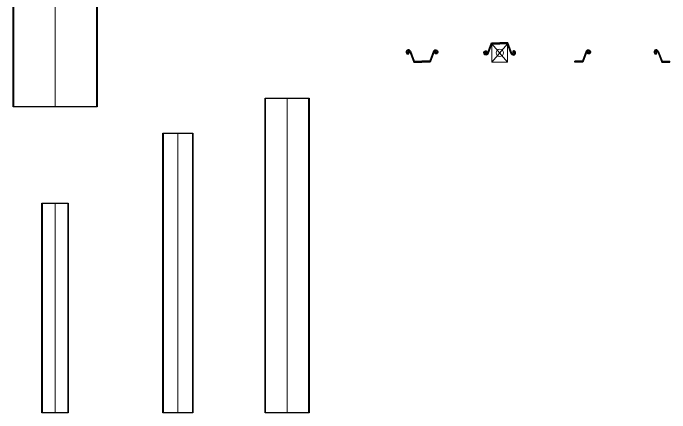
# Model space of a CAD drawing. Header units: millimetres. Extents: x 0 to 76984, y 0 to 13707.
# Drawn here: x 29731 to 39118, y 0 to 5717 of the extents above; entities that cross this region are included whole.
import ezdxf

# ---------------------------------------------------------------- set-up
doc = ezdxf.new("R2010")
doc.units = ezdxf.units.MM
doc.linetypes.add('CENTER', pattern=[2, 1.25, -0.25, 0.25, -0.25])
doc.linetypes.add('DASHED', pattern=[0.75, 0.5, -0.25])
for name, color, linetype, lineweight in [('1粗实线', 1, 'Continuous', 30), ('3中心线', 6, 'CENTER', 18), ('4虚线', 2, 'DASHED', 18), ('5文本', 4, 'Continuous', 18), ('粗实线', 1, 'Continuous', 30)]:
    doc.layers.add(name, color=color, linetype=linetype, lineweight=lineweight)

# ---------------------------------------------------------------- blocks, each defined once
blk = doc.blocks.new('*U114')
at = {"layer": '1粗实线'}
blk.add_lwpolyline([(600, 0), (600, -9023.9), (-600, -9023.9), (-600, 0), (600, 0)], dxfattribs=at)
at = {"layer": '3中心线'}
blk.add_line((0, 0), (0, -9023.9), dxfattribs=at)
at = {"layer": '4虚线'}
blk.add_lwpolyline([(590, 0), (590, -9023.9), (-590, -9023.9), (-590, 0), (590, 0)], dxfattribs=at)
blk = doc.blocks.new('φ630钢管桩block')
at = {"layer": '1粗实线'}
blk.add_lwpolyline([(315, 0), (315, -4500), (-315, -4500), (-315, 0), (315, 0)], dxfattribs=at)
at = {"layer": '3中心线'}
blk.add_line((0, 0), (0, -4500), dxfattribs=at)
at = {"layer": '4虚线'}
blk.add_lwpolyline([(307, 0), (307, -4500), (-307, -4500), (-307, 0), (307, 0)], dxfattribs=at)
blk = doc.blocks.new('*U335')
at = {"layer": '1粗实线'}
blk.add_lwpolyline([(213, 0), (213, -4000), (-213, -4000), (-213, 0), (213, 0)], dxfattribs=at)
at = {"layer": '3中心线'}
blk.add_line((0, 0), (0, -4000), dxfattribs=at)
at = {"layer": '4虚线'}
blk.add_lwpolyline([(207, 0), (207, -4000), (-207, -4000), (-207, 0), (207, 0)], dxfattribs=at)
blk = doc.blocks.new('φ377钢管桩block')
at = {"layer": '1粗实线'}
blk.add_lwpolyline([(188.5, 0), (188.5, -3000), (-188.5, -3000), (-188.5, 0), (188.5, 0)], dxfattribs=at)
at = {"layer": '3中心线'}
blk.add_line((0, 0), (0, -3000), dxfattribs=at)
at = {"layer": '4虚线'}
blk.add_lwpolyline([(182.5, 0), (182.5, -3000), (-182.5, -3000), (-182.5, 0), (182.5, 0)], dxfattribs=at)
blk = doc.blocks.new('拉森Ⅲ钢板桩平面图块1')
at = {"layer": '粗实线'}
for p, q in [((-172.8, 15.1), (-116.2, -138)), ((-165.4, 19.7), (-112, -125)), ((165.4, 19.7), (112, -125)), ((172.8, 15.1), (116.2, -138)), ((-116.2, -138), (0, -138)), ((-112, -125), (0, -125)), ((112, -125), (0, -125)), ((116.2, -138), (0, -138))]:
    blk.add_line(p, q, dxfattribs=at)
for points, knots in [([(-165.4, 19.7), (-171.4, 26), (-183.9, 39.3), (-214.4, 36.9), (-227.6, 13), (-225.7, -12.5), (-206.6, -23.6), (-186.7, -20.7), (-185.3, -9.5), (-184.7, -4.1)], [0, 0, 0, 0, 2.242622, 4.721771, 6.72657, 8.989692, 10.710969, 12.12932, 13.433976, 13.433976, 13.433976, 13.433976]), ([(-172.8, 15.1), (-173.3, 15.6), (-173.7, 16.1), (-175.9, 18.3), (-177.5, 20), (-180.7, 22.8), (-182.3, 24.1), (-184.6, 25.6), (-185.4, 26), (-186.9, 26.7), (-187.6, 27), (-189, 27.5), (-189.7, 27.8), (-192.1, 28.4), (-193.9, 28.6), (-197.5, 28.7), (-199.3, 28.6), (-202.7, 27.9), (-204.3, 27.4), (-206.4, 26.4), (-207, 26.1), (-208, 25.5), (-208.4, 25.2), (-209.2, 24.7), (-209.6, 24.3), (-210.7, 23.3), (-211.4, 22.5), (-212.7, 20.8), (-213.3, 19.9), (-214.8, 17.2), (-215.5, 15.3), (-216.5, 12.1), (-216.8, 10.7), (-217.3, 8), (-217.4, 6.7), (-217.5, 3.6), (-217.4, 1.8), (-217, -1.4), (-216.6, -2.9), (-215.8, -4.8), (-215.5, -5.4), (-215, -6.3), (-214.7, -6.7), (-213.8, -8), (-213, -8.8), (-211.2, -10.4), (-210.1, -11), (-207.8, -12.2), (-206.5, -12.7), (-204.4, -13.1), (-203.8, -13.2), (-202, -13.5), (-201, -13.5), (-199, -13.4), (-198.1, -13.3), (-196.8, -12.9), (-196.3, -12.8), (-195.7, -12.5), (-195.4, -12.3), (-195.3, -12.2), (-195.2, -12.2), (-195.2, -12.1), (-195.2, -12.1), (-195.1, -12.1), (-195.1, -12), (-194.9, -11.8), (-194.9, -11.6), (-194.7, -11.2), (-194.6, -10.9), (-194.2, -10), (-194, -9.1), (-193.7, -7.1), (-193.5, -5.9), (-193.3, -4.1), (-193.2, -3.6), (-193.2, -3.1)], [0.150921, 0.150921, 0.150921, 0.150921, 0.330903, 0.330903, 0.986236, 0.986236, 1.64157, 1.64157, 1.962161, 1.962161, 2.245734, 2.245734, 2.529308, 2.529308, 3.134242, 3.134242, 3.739176, 3.739176, 4.34411, 4.34411, 4.616, 4.616, 4.821264, 4.821264, 5.026527, 5.026527, 5.437054, 5.437054, 5.847581, 5.847581, 6.507714, 6.507714, 6.935427, 6.935427, 7.363139, 7.363139, 7.942433, 7.942433, 8.521727, 8.521727, 8.793983, 8.793983, 8.987619, 8.987619, 9.496424, 9.496424, 10.005229, 10.005229, 10.514034, 10.514034, 10.75482, 10.75482, 11.119823, 11.119823, 11.484826, 11.484826, 11.743458, 11.743458, 12.00209, 12.00209, 12.090902, 12.090902, 12.16998, 12.16998, 12.330043, 12.330043, 12.490107, 12.490107, 12.65017, 12.65017, 12.979119, 12.979119, 13.308068, 13.308068, 13.433976, 13.433976, 13.433976, 13.433976]), ([(-184.7, -4.1), (-184.8, -1.6), (-184.8, 3.1), (-189, 8.6), (-194.9, 12.1), (-200.2, 7.5), (-196.4, 4.7), (-193.3, 2.1), (-193.2, -1.2), (-193.2, -3.1)], [0, 0, 0, 0, 0.642602, 1.210021, 1.806545, 2.212154, 2.559164, 2.921575, 3.276797, 3.276797, 3.276797, 3.276797]), ([(165.4, 19.7), (171.4, 26), (183.9, 39.3), (214.4, 36.9), (227.6, 13), (225.7, -12.5), (206.6, -23.6), (186.7, -20.7), (185.3, -9.5), (184.7, -4.1)], [0, 0, 0, 0, 2.242622, 4.721771, 6.72657, 8.989692, 10.710969, 12.12932, 13.433976, 13.433976, 13.433976, 13.433976]), ([(172.8, 15.1), (173.3, 15.6), (173.7, 16.1), (175.9, 18.3), (177.5, 20), (180.7, 22.8), (182.3, 24.1), (184.6, 25.6), (185.4, 26), (186.9, 26.7), (187.6, 27), (189, 27.5), (189.7, 27.8), (192.1, 28.4), (193.9, 28.6), (197.5, 28.7), (199.3, 28.6), (202.7, 27.9), (204.3, 27.4), (206.4, 26.4), (207, 26.1), (208, 25.5), (208.4, 25.2), (209.2, 24.7), (209.6, 24.3), (210.7, 23.3), (211.4, 22.5), (212.7, 20.8), (213.3, 19.9), (214.8, 17.2), (215.5, 15.3), (216.5, 12.1), (216.8, 10.7), (217.3, 8), (217.4, 6.7), (217.5, 3.6), (217.4, 1.8), (217, -1.4), (216.6, -2.9), (215.8, -4.8), (215.5, -5.4), (215, -6.3), (214.7, -6.7), (213.8, -8), (213, -8.8), (211.2, -10.4), (210.1, -11), (207.8, -12.2), (206.5, -12.7), (204.4, -13.1), (203.8, -13.2), (202, -13.5), (201, -13.5), (199, -13.4), (198.1, -13.3), (196.8, -12.9), (196.3, -12.8), (195.7, -12.5), (195.4, -12.3), (195.3, -12.2), (195.2, -12.2), (195.2, -12.1), (195.2, -12.1), (195.1, -12.1), (195.1, -12), (194.9, -11.8), (194.9, -11.6), (194.7, -11.2), (194.6, -10.9), (194.2, -10), (194, -9.1), (193.7, -7.1), (193.5, -5.9), (193.3, -4.1), (193.2, -3.6), (193.2, -3.1)], [0.150921, 0.150921, 0.150921, 0.150921, 0.330903, 0.330903, 0.986236, 0.986236, 1.64157, 1.64157, 1.962161, 1.962161, 2.245734, 2.245734, 2.529308, 2.529308, 3.134242, 3.134242, 3.739176, 3.739176, 4.34411, 4.34411, 4.616, 4.616, 4.821264, 4.821264, 5.026527, 5.026527, 5.437054, 5.437054, 5.847581, 5.847581, 6.507714, 6.507714, 6.935427, 6.935427, 7.363139, 7.363139, 7.942433, 7.942433, 8.521727, 8.521727, 8.793983, 8.793983, 8.987619, 8.987619, 9.496424, 9.496424, 10.005229, 10.005229, 10.514034, 10.514034, 10.75482, 10.75482, 11.119823, 11.119823, 11.484826, 11.484826, 11.743458, 11.743458, 12.00209, 12.00209, 12.090902, 12.090902, 12.16998, 12.16998, 12.330043, 12.330043, 12.490107, 12.490107, 12.65017, 12.65017, 12.979119, 12.979119, 13.308068, 13.308068, 13.433976, 13.433976, 13.433976, 13.433976]), ([(184.7, -4.1), (184.8, -1.6), (184.8, 3.1), (189, 8.6), (194.9, 12.1), (200.2, 7.5), (196.4, 4.7), (193.3, 2.1), (193.2, -1.2), (193.2, -3.1)], [0, 0, 0, 0, 0.642602, 1.210021, 1.806545, 2.212154, 2.559164, 2.921575, 3.276797, 3.276797, 3.276797, 3.276797])]:
    blk.add_open_spline(points, degree=3, knots=knots, dxfattribs=at)
blk = doc.blocks.new('拉森Ⅲ钢板桩平面图块2')
at = {"layer": '5文本'}
for p, q in [((-112, -138), (112, 125)), ((-112, 125), (112, -138))]:
    blk.add_line(p, q, dxfattribs=at)
blk.add_lwpolyline([(-112, -138), (112, -138), (112, 125), (-112, 125)], close=True, dxfattribs=at)
blk.add_circle((0, -6.5), 52.8, dxfattribs=at)
at = {"layer": '粗实线'}
for p, q in [((-172.8, -15.1), (-116.2, 138)), ((-165.4, -19.7), (-112, 125)), ((-116.2, 138), (0, 138)), ((-112, 125), (0, 125)), ((116.2, 138), (0, 138)), ((112, 125), (0, 125)), ((165.4, -19.7), (112, 125)), ((172.8, -15.1), (116.2, 138))]:
    blk.add_line(p, q, dxfattribs=at)
for points, knots in [([(-165.4, -19.7), (-171.4, -26), (-183.9, -39.3), (-214.4, -36.9), (-227.6, -13), (-225.7, 12.5), (-206.6, 23.6), (-186.7, 20.7), (-185.3, 9.5), (-184.7, 4.1)], [0, 0, 0, 0, 2.242622, 4.721771, 6.72657, 8.989692, 10.710969, 12.12932, 13.433976, 13.433976, 13.433976, 13.433976]), ([(-172.8, -15.1), (-173.3, -15.6), (-173.7, -16.1), (-175.9, -18.3), (-177.5, -20), (-180.7, -22.8), (-182.3, -24.1), (-184.6, -25.6), (-185.4, -26), (-186.9, -26.7), (-187.6, -27), (-189, -27.5), (-189.7, -27.8), (-192.1, -28.4), (-193.9, -28.6), (-197.5, -28.7), (-199.3, -28.6), (-202.7, -27.9), (-204.3, -27.4), (-206.4, -26.4), (-207, -26.1), (-208, -25.5), (-208.4, -25.2), (-209.2, -24.7), (-209.6, -24.3), (-210.7, -23.3), (-211.4, -22.5), (-212.7, -20.8), (-213.3, -19.9), (-214.8, -17.2), (-215.5, -15.3), (-216.5, -12.1), (-216.8, -10.7), (-217.3, -8), (-217.4, -6.7), (-217.5, -3.6), (-217.4, -1.8), (-217, 1.4), (-216.6, 2.9), (-215.8, 4.8), (-215.5, 5.4), (-215, 6.3), (-214.7, 6.7), (-213.8, 8), (-213, 8.8), (-211.2, 10.4), (-210.1, 11), (-207.8, 12.2), (-206.5, 12.7), (-204.4, 13.1), (-203.8, 13.2), (-202, 13.5), (-201, 13.5), (-199, 13.4), (-198.1, 13.3), (-196.8, 12.9), (-196.3, 12.8), (-195.7, 12.5), (-195.4, 12.3), (-195.3, 12.2), (-195.2, 12.2), (-195.2, 12.1), (-195.2, 12.1), (-195.1, 12.1), (-195.1, 12), (-194.9, 11.8), (-194.9, 11.6), (-194.7, 11.2), (-194.6, 10.9), (-194.2, 10), (-194, 9.1), (-193.7, 7.1), (-193.5, 5.9), (-193.3, 4.1), (-193.2, 3.6), (-193.2, 3.1)], [0.150921, 0.150921, 0.150921, 0.150921, 0.330903, 0.330903, 0.986236, 0.986236, 1.64157, 1.64157, 1.962161, 1.962161, 2.245734, 2.245734, 2.529308, 2.529308, 3.134242, 3.134242, 3.739176, 3.739176, 4.34411, 4.34411, 4.616, 4.616, 4.821264, 4.821264, 5.026527, 5.026527, 5.437054, 5.437054, 5.847581, 5.847581, 6.507714, 6.507714, 6.935427, 6.935427, 7.363139, 7.363139, 7.942433, 7.942433, 8.521727, 8.521727, 8.793983, 8.793983, 8.987619, 8.987619, 9.496424, 9.496424, 10.005229, 10.005229, 10.514034, 10.514034, 10.75482, 10.75482, 11.119823, 11.119823, 11.484826, 11.484826, 11.743458, 11.743458, 12.00209, 12.00209, 12.090902, 12.090902, 12.16998, 12.16998, 12.330043, 12.330043, 12.490107, 12.490107, 12.65017, 12.65017, 12.979119, 12.979119, 13.308068, 13.308068, 13.433976, 13.433976, 13.433976, 13.433976]), ([(-184.7, 4.1), (-184.8, 1.6), (-184.8, -3.1), (-189, -8.6), (-194.9, -12.1), (-200.2, -7.5), (-196.4, -4.7), (-193.3, -2.1), (-193.2, 1.2), (-193.2, 3.1)], [0, 0, 0, 0, 0.642602, 1.210021, 1.806545, 2.212154, 2.559164, 2.921575, 3.276797, 3.276797, 3.276797, 3.276797]), ([(165.4, -19.7), (171.4, -26), (183.9, -39.3), (214.4, -36.9), (227.6, -13), (225.7, 12.5), (206.6, 23.6), (186.7, 20.7), (185.3, 9.5), (184.7, 4.1)], [0, 0, 0, 0, 2.242622, 4.721771, 6.72657, 8.989692, 10.710969, 12.12932, 13.433976, 13.433976, 13.433976, 13.433976]), ([(172.8, -15.1), (173.3, -15.6), (173.7, -16.1), (175.9, -18.3), (177.5, -20), (180.7, -22.8), (182.3, -24.1), (184.6, -25.6), (185.4, -26), (186.9, -26.7), (187.6, -27), (189, -27.5), (189.7, -27.8), (192.1, -28.4), (193.9, -28.6), (197.5, -28.7), (199.3, -28.6), (202.7, -27.9), (204.3, -27.4), (206.4, -26.4), (207, -26.1), (208, -25.5), (208.4, -25.2), (209.2, -24.7), (209.6, -24.3), (210.7, -23.3), (211.4, -22.5), (212.7, -20.8), (213.3, -19.9), (214.8, -17.2), (215.5, -15.3), (216.5, -12.1), (216.8, -10.7), (217.3, -8), (217.4, -6.7), (217.5, -3.6), (217.4, -1.8), (217, 1.4), (216.6, 2.9), (215.8, 4.8), (215.5, 5.4), (215, 6.3), (214.7, 6.7), (213.8, 8), (213, 8.8), (211.2, 10.4), (210.1, 11), (207.8, 12.2), (206.5, 12.7), (204.4, 13.1), (203.8, 13.2), (202, 13.5), (201, 13.5), (199, 13.4), (198.1, 13.3), (196.8, 12.9), (196.3, 12.8), (195.7, 12.5), (195.4, 12.3), (195.3, 12.2), (195.2, 12.2), (195.2, 12.1), (195.2, 12.1), (195.1, 12.1), (195.1, 12), (194.9, 11.8), (194.9, 11.6), (194.7, 11.2), (194.6, 10.9), (194.2, 10), (194, 9.1), (193.7, 7.1), (193.5, 5.9), (193.3, 4.1), (193.2, 3.6), (193.2, 3.1)], [0.150921, 0.150921, 0.150921, 0.150921, 0.330903, 0.330903, 0.986236, 0.986236, 1.64157, 1.64157, 1.962161, 1.962161, 2.245734, 2.245734, 2.529308, 2.529308, 3.134242, 3.134242, 3.739176, 3.739176, 4.34411, 4.34411, 4.616, 4.616, 4.821264, 4.821264, 5.026527, 5.026527, 5.437054, 5.437054, 5.847581, 5.847581, 6.507714, 6.507714, 6.935427, 6.935427, 7.363139, 7.363139, 7.942433, 7.942433, 8.521727, 8.521727, 8.793983, 8.793983, 8.987619, 8.987619, 9.496424, 9.496424, 10.005229, 10.005229, 10.514034, 10.514034, 10.75482, 10.75482, 11.119823, 11.119823, 11.484826, 11.484826, 11.743458, 11.743458, 12.00209, 12.00209, 12.090902, 12.090902, 12.16998, 12.16998, 12.330043, 12.330043, 12.490107, 12.490107, 12.65017, 12.65017, 12.979119, 12.979119, 13.308068, 13.308068, 13.433976, 13.433976, 13.433976, 13.433976]), ([(184.7, 4.1), (184.8, 1.6), (184.8, -3.1), (189, -8.6), (194.9, -12.1), (200.2, -7.5), (196.4, -4.7), (193.3, -2.1), (193.2, 1.2), (193.2, 3.1)], [0, 0, 0, 0, 0.642602, 1.210021, 1.806545, 2.212154, 2.559164, 2.921575, 3.276797, 3.276797, 3.276797, 3.276797])]:
    blk.add_open_spline(points, degree=3, knots=knots, dxfattribs=at)
blk = doc.blocks.new('拉森Ⅲ钢板桩平面图块3')
at = {"layer": '粗实线'}
for p, q in [((165.4, 19.7), (112, -125)), ((172.8, 15.1), (116.2, -138)), ((0, -138), (0, -125)), ((112, -125), (0, -125)), ((116.2, -138), (0, -138))]:
    blk.add_line(p, q, dxfattribs=at)
for points, knots in [([(165.4, 19.7), (171.4, 26), (183.9, 39.3), (214.4, 36.9), (227.6, 13), (225.7, -12.5), (206.6, -23.6), (186.7, -20.7), (185.3, -9.5), (184.7, -4.1)], [0, 0, 0, 0, 2.242622, 4.721771, 6.72657, 8.989692, 10.710969, 12.12932, 13.433976, 13.433976, 13.433976, 13.433976]), ([(172.8, 15.1), (173.3, 15.6), (173.7, 16.1), (175.9, 18.3), (177.5, 20), (180.7, 22.8), (182.3, 24.1), (184.6, 25.6), (185.4, 26), (186.9, 26.7), (187.6, 27), (189, 27.5), (189.7, 27.8), (192.1, 28.4), (193.9, 28.6), (197.5, 28.7), (199.3, 28.6), (202.7, 27.9), (204.3, 27.4), (206.4, 26.4), (207, 26.1), (208, 25.5), (208.4, 25.2), (209.2, 24.7), (209.6, 24.3), (210.7, 23.3), (211.4, 22.5), (212.7, 20.8), (213.3, 19.9), (214.8, 17.2), (215.5, 15.3), (216.5, 12.1), (216.8, 10.7), (217.3, 8), (217.4, 6.7), (217.5, 3.6), (217.4, 1.8), (217, -1.4), (216.6, -2.9), (215.8, -4.8), (215.5, -5.4), (215, -6.3), (214.7, -6.7), (213.8, -8), (213, -8.8), (211.2, -10.4), (210.1, -11), (207.8, -12.2), (206.5, -12.7), (204.4, -13.1), (203.8, -13.2), (202, -13.5), (201, -13.5), (199, -13.4), (198.1, -13.3), (196.8, -12.9), (196.3, -12.8), (195.7, -12.5), (195.4, -12.3), (195.3, -12.2), (195.2, -12.2), (195.2, -12.1), (195.2, -12.1), (195.1, -12.1), (195.1, -12), (194.9, -11.8), (194.9, -11.6), (194.7, -11.2), (194.6, -10.9), (194.2, -10), (194, -9.1), (193.7, -7.1), (193.5, -5.9), (193.3, -4.1), (193.2, -3.6), (193.2, -3.1)], [0.150921, 0.150921, 0.150921, 0.150921, 0.330903, 0.330903, 0.986236, 0.986236, 1.64157, 1.64157, 1.962161, 1.962161, 2.245734, 2.245734, 2.529308, 2.529308, 3.134242, 3.134242, 3.739176, 3.739176, 4.34411, 4.34411, 4.616, 4.616, 4.821264, 4.821264, 5.026527, 5.026527, 5.437054, 5.437054, 5.847581, 5.847581, 6.507714, 6.507714, 6.935427, 6.935427, 7.363139, 7.363139, 7.942433, 7.942433, 8.521727, 8.521727, 8.793983, 8.793983, 8.987619, 8.987619, 9.496424, 9.496424, 10.005229, 10.005229, 10.514034, 10.514034, 10.75482, 10.75482, 11.119823, 11.119823, 11.484826, 11.484826, 11.743458, 11.743458, 12.00209, 12.00209, 12.090902, 12.090902, 12.16998, 12.16998, 12.330043, 12.330043, 12.490107, 12.490107, 12.65017, 12.65017, 12.979119, 12.979119, 13.308068, 13.308068, 13.433976, 13.433976, 13.433976, 13.433976]), ([(184.7, -4.1), (184.8, -1.6), (184.8, 3.1), (189, 8.6), (194.9, 12.1), (200.2, 7.5), (196.4, 4.7), (193.3, 2.1), (193.2, -1.2), (193.2, -3.1)], [0, 0, 0, 0, 0.642602, 1.210021, 1.806545, 2.212154, 2.559164, 2.921575, 3.276797, 3.276797, 3.276797, 3.276797])]:
    blk.add_open_spline(points, degree=3, knots=knots, dxfattribs=at)
blk = doc.blocks.new('拉森Ⅲ钢板桩平面图块4')
at = {"layer": '粗实线'}
for p, q in [((-172.8, 15.1), (-116.2, -138)), ((-165.4, 19.7), (-112, -125)), ((-116.2, -138), (0, -138)), ((-112, -125), (0, -125)), ((0, -138), (0, -125))]:
    blk.add_line(p, q, dxfattribs=at)
for points, knots in [([(-165.4, 19.7), (-171.4, 26), (-183.9, 39.3), (-214.4, 36.9), (-227.6, 13), (-225.7, -12.5), (-206.6, -23.6), (-186.7, -20.7), (-185.3, -9.5), (-184.7, -4.1)], [0, 0, 0, 0, 2.242622, 4.721771, 6.72657, 8.989692, 10.710969, 12.12932, 13.433976, 13.433976, 13.433976, 13.433976]), ([(-172.8, 15.1), (-173.3, 15.6), (-173.7, 16.1), (-175.9, 18.3), (-177.5, 20), (-180.7, 22.8), (-182.3, 24.1), (-184.6, 25.6), (-185.4, 26), (-186.9, 26.7), (-187.6, 27), (-189, 27.5), (-189.7, 27.8), (-192.1, 28.4), (-193.9, 28.6), (-197.5, 28.7), (-199.3, 28.6), (-202.7, 27.9), (-204.3, 27.4), (-206.4, 26.4), (-207, 26.1), (-208, 25.5), (-208.4, 25.2), (-209.2, 24.7), (-209.6, 24.3), (-210.7, 23.3), (-211.4, 22.5), (-212.7, 20.8), (-213.3, 19.9), (-214.8, 17.2), (-215.5, 15.3), (-216.5, 12.1), (-216.8, 10.7), (-217.3, 8), (-217.4, 6.7), (-217.5, 3.6), (-217.4, 1.8), (-217, -1.4), (-216.6, -2.9), (-215.8, -4.8), (-215.5, -5.4), (-215, -6.3), (-214.7, -6.7), (-213.8, -8), (-213, -8.8), (-211.2, -10.4), (-210.1, -11), (-207.8, -12.2), (-206.5, -12.7), (-204.4, -13.1), (-203.8, -13.2), (-202, -13.5), (-201, -13.5), (-199, -13.4), (-198.1, -13.3), (-196.8, -12.9), (-196.3, -12.8), (-195.7, -12.5), (-195.4, -12.3), (-195.3, -12.2), (-195.2, -12.2), (-195.2, -12.1), (-195.2, -12.1), (-195.1, -12.1), (-195.1, -12), (-194.9, -11.8), (-194.9, -11.6), (-194.7, -11.2), (-194.6, -10.9), (-194.2, -10), (-194, -9.1), (-193.7, -7.1), (-193.5, -5.9), (-193.3, -4.1), (-193.2, -3.6), (-193.2, -3.1)], [0.150921, 0.150921, 0.150921, 0.150921, 0.330903, 0.330903, 0.986236, 0.986236, 1.64157, 1.64157, 1.962161, 1.962161, 2.245734, 2.245734, 2.529308, 2.529308, 3.134242, 3.134242, 3.739176, 3.739176, 4.34411, 4.34411, 4.616, 4.616, 4.821264, 4.821264, 5.026527, 5.026527, 5.437054, 5.437054, 5.847581, 5.847581, 6.507714, 6.507714, 6.935427, 6.935427, 7.363139, 7.363139, 7.942433, 7.942433, 8.521727, 8.521727, 8.793983, 8.793983, 8.987619, 8.987619, 9.496424, 9.496424, 10.005229, 10.005229, 10.514034, 10.514034, 10.75482, 10.75482, 11.119823, 11.119823, 11.484826, 11.484826, 11.743458, 11.743458, 12.00209, 12.00209, 12.090902, 12.090902, 12.16998, 12.16998, 12.330043, 12.330043, 12.490107, 12.490107, 12.65017, 12.65017, 12.979119, 12.979119, 13.308068, 13.308068, 13.433976, 13.433976, 13.433976, 13.433976]), ([(-184.7, -4.1), (-184.8, -1.6), (-184.8, 3.1), (-189, 8.6), (-194.9, 12.1), (-200.2, 7.5), (-196.4, 4.7), (-193.3, 2.1), (-193.2, -1.2), (-193.2, -3.1)], [0, 0, 0, 0, 0.642602, 1.210021, 1.806545, 2.212154, 2.559164, 2.921575, 3.276797, 3.276797, 3.276797, 3.276797])]:
    blk.add_open_spline(points, degree=3, knots=knots, dxfattribs=at)

msp = doc.modelspace()

# ---------------------------------------------------------------- block references
for name, p in [('拉森Ⅲ钢板桩平面图块2', (36686.5, 5155.4)), ('拉森Ⅲ钢板桩平面图块1', (35574.8, 5155.4)), ('拉森Ⅲ钢板桩平面图块3', (37757.7, 5155.4)), ('拉森Ⅲ钢板桩平面图块4', (39118.1, 5155.4))]:
    msp.add_blockref(name, p)
at = {"layer": '5文本'}
for name, p in [('*U114', (30330.9, 13399.4)), ('φ630钢管桩block', (33647.4, 4500)), ('*U335', (32085.6, 4000)), ('φ377钢管桩block', (30330.9, 3000))]:
    msp.add_blockref(name, p, dxfattribs=at)

doc.saveas('drawing.dxf')
